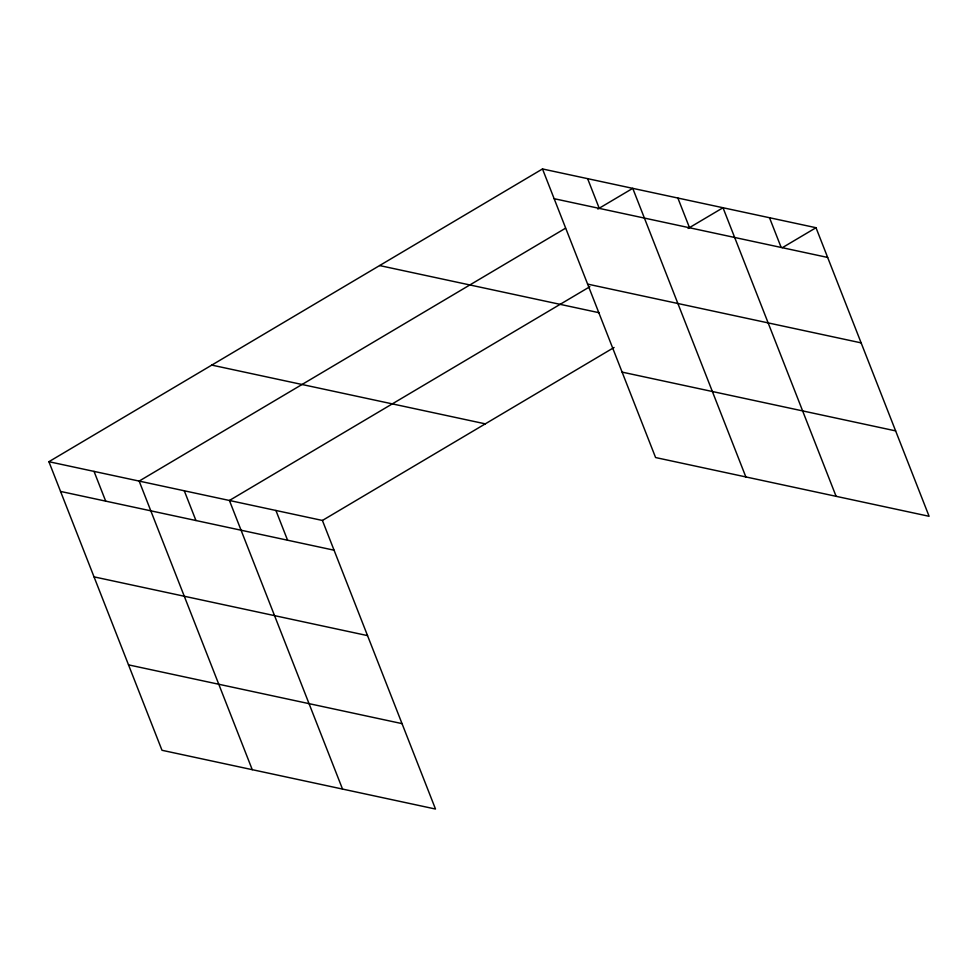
<?xml version="1.0" encoding="UTF-8"?>
<svg xmlns="http://www.w3.org/2000/svg" width="978" height="978" viewBox="0 0 978 978"><rect width="100%" height="100%" fill="white"/><g stroke="black" fill="none" stroke-linecap="round" stroke-linejoin="round"><path stroke-width="1.47" d="M48.9 461.702L322.41 520.455L435.503 809.038L161.993 750.285L48.9 461.702L542.497 168.962L816.007 227.715L929.1 516.298L655.59 457.545L542.497 168.962M565.529 228.216L139.157 481.09L252.251 769.674M597.851 209.047L632.754 188.351L745.847 476.934M589.856 286.713L229.414 500.479L342.52 789.063M688.109 228.436L723.011 207.739L836.104 496.323M322.41 520.455L614.086 347.471M782.388 247.654L816.007 227.715M554.147 198.693L827.657 257.446M587.619 284.109L861.129 342.875M379.611 265.564L599.355 312.777M622.106 372.117L895.628 430.882M211.786 365.1L485.296 423.853M60.55 491.433L334.06 550.198M94.022 576.861L367.545 635.614M128.521 664.869L402.031 723.622M769.503 217.727L781.165 247.458M677.876 198.045L689.539 227.776M587.619 178.656L599.269 208.387M275.918 510.467L287.569 540.198M184.292 490.785L195.942 520.516M94.035 471.396L105.685 501.127"/></g></svg>
